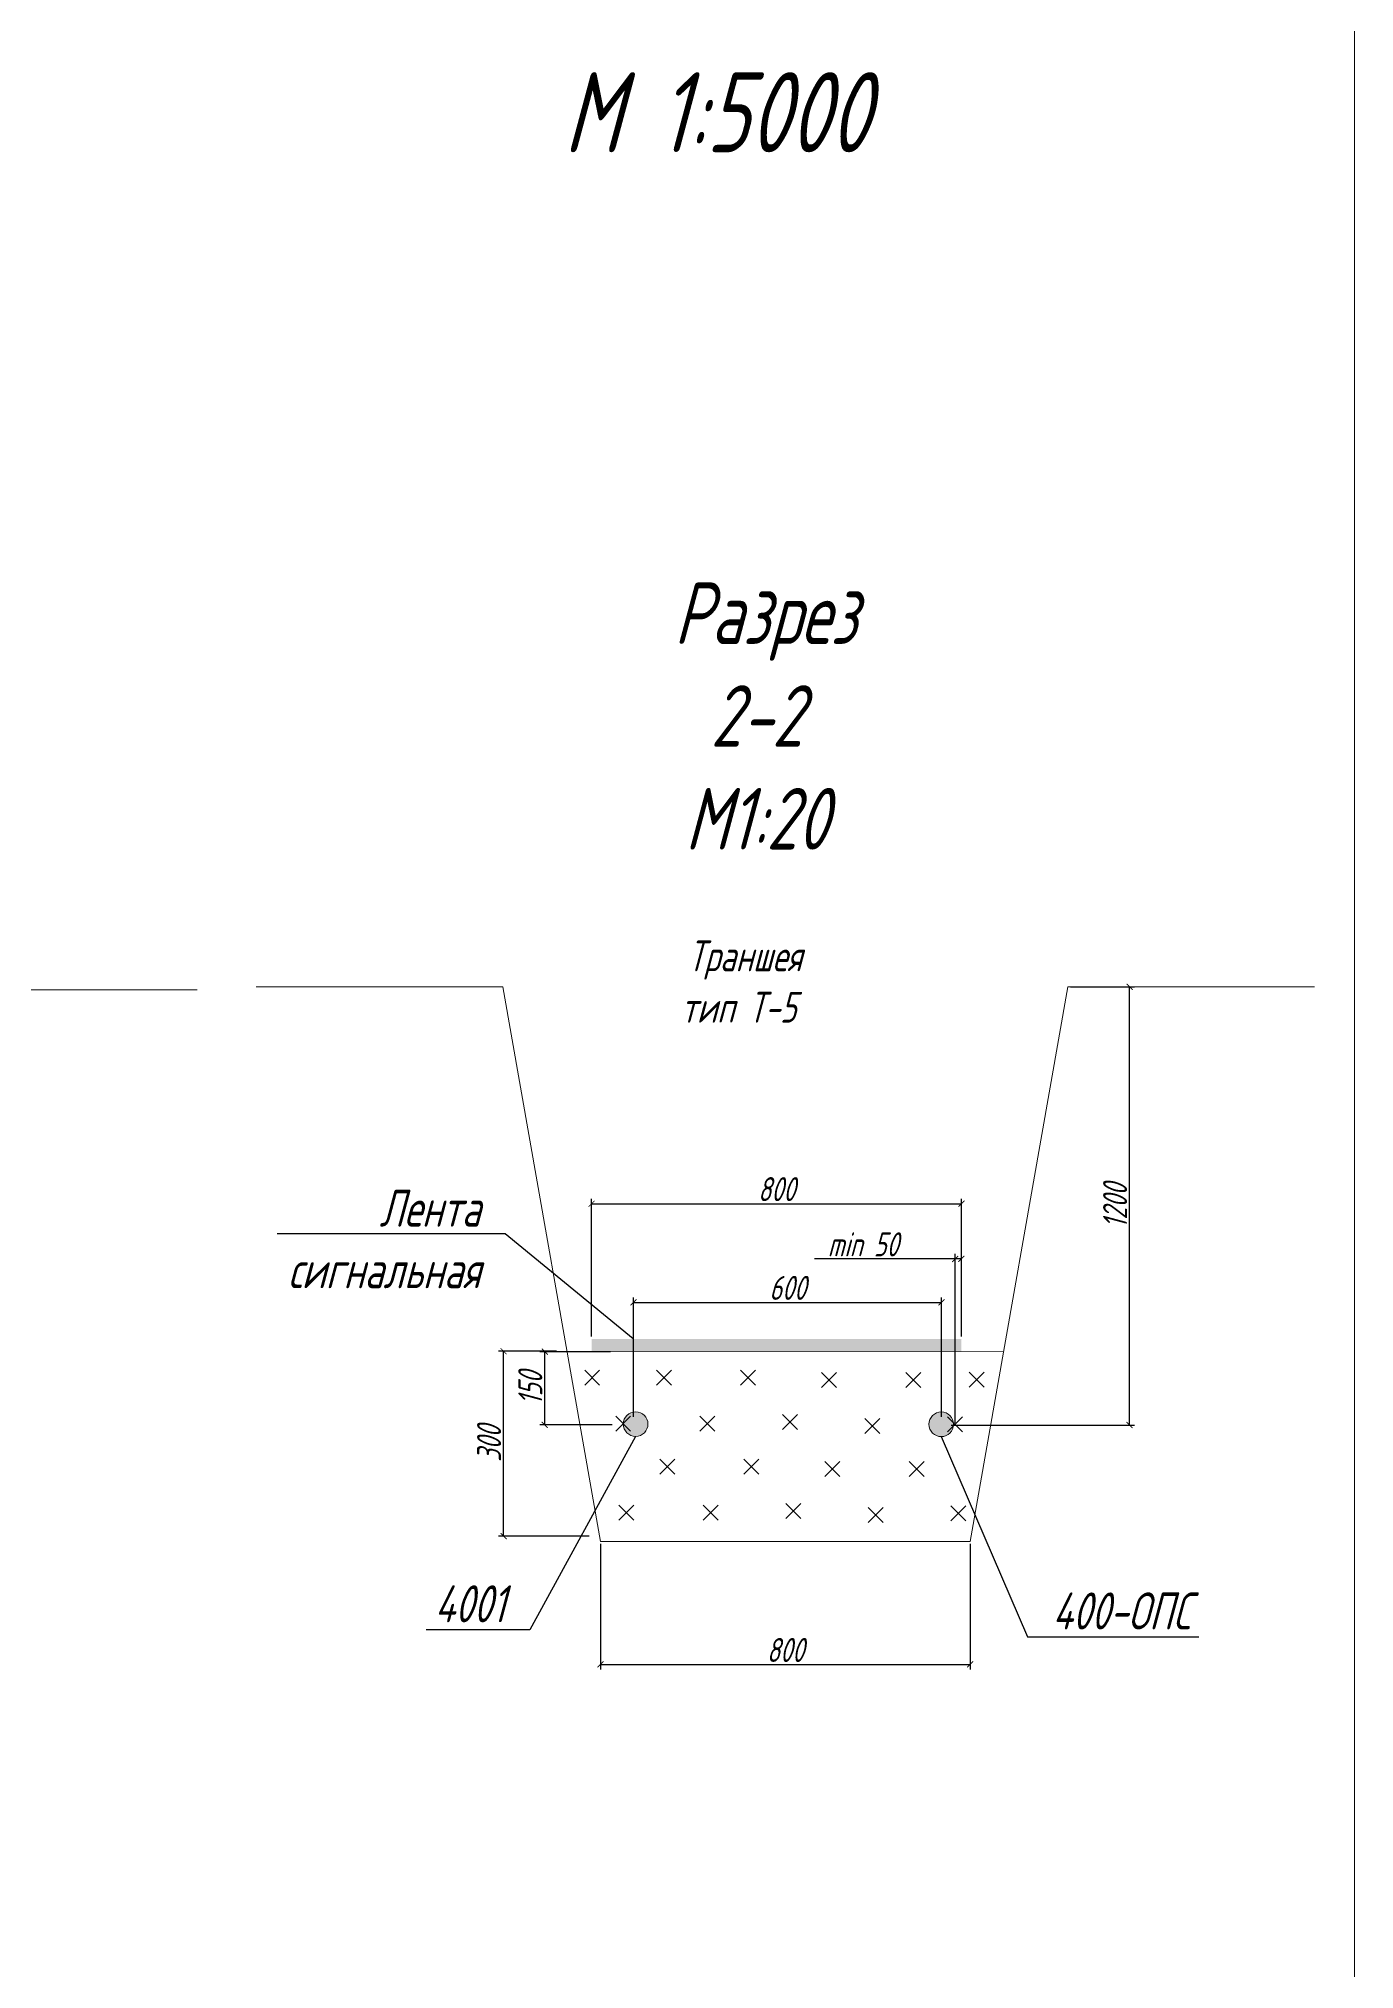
# Model space of a CAD drawing. Header units: millimetres. Extents: x 13096 to 18634, y -492 to 9335.
# Drawn here: x 17228 to 17556.9, y 1698.8 to 2181.3 of the extents above; entities that cross this region are included whole.
import ezdxf
from ezdxf import colors
from ezdxf.entities.mleader import LeaderData, LeaderLine
from ezdxf.enums import TextEntityAlignment as Align
from ezdxf.math import Vec2, Vec3

# ---------------------------------------------------------------- set-up
doc = ezdxf.new("R2010")
doc.units = ezdxf.units.MM
doc.layers.get('Defpoints').update_dxf_attribs({"color": 33})
for name, color, linetype, lineweight in [('Линия выноска', 137, 'Continuous', 20), ('Размерная', 4, 'Continuous', 25), ('Рамка толстая', 7, 'Continuous', 60), ('Строительный', 251, 'Continuous', 13), ('текст', 7, 'Continuous', 25), ('Элемент эл. схем', 7, 'Continuous', 35)]:
    doc.layers.add(name, color=color, linetype=linetype, lineweight=lineweight)
doc.styles.add('Simplex', font='simplex.shx', dxfattribs={"width": 0.7, "oblique": 15})
doc.dimstyles.new('Simplex', dxfattribs={"dimtxt": 2.5, "dimasz": 2.5, "dimexe": 1.25, "dimexo": 0.625, "dimtad": 1, "dimtxsty": 'Simplex', "dimcen": 2.5, "dimclrt": 2, "dimadec": 0, "dimazin": 0, "dimtfac": 1, "dimtmove": 0, "dimatfit": 3, "dimfxl": 1, "dimarcsym": 0})

# ---------------------------------------------------------------- blocks, each defined once
blk = doc.blocks.new('_ArchTick')
at = {"color": 0, "linetype": 'ByBlock', "const_width": 0.15}
blk.add_lwpolyline([(-0.5, -0.5), (0.5, 0.5)], dxfattribs=at)
blk = doc.blocks.new('*D177')
at = {"layer": 'Defpoints', "color": 0, "lineweight": 80, "transparency": 16777216}
for p in [(17485.27, 1944.34), (17500.67, 1944.34), (17455.49, 1834.81)]:
    blk.add_point(p, dxfattribs=at)
at = {"layer": 'Размерная', "color": 0, "lineweight": -2, "transparency": 16777216}
for p, q in [((17485.9, 1944.34), (17501.92, 1944.34)), ((17500.67, 1834.81), (17500.67, 1944.34)), ((17456.11, 1834.81), (17501.92, 1834.81))]:
    blk.add_line(p, q, dxfattribs=at)
at = {"layer": 'Размерная', "color": 0, "lineweight": -2, "transparency": 16777216, "xscale": 1.5, "yscale": 1.5, "zscale": 1.5}
for p, rotation in [((17500.67, 1944.34), 90), ((17500.67, 1834.81), 270)]:
    blk.add_blockref('_ArchTick', p, dxfattribs=dict(at, rotation=rotation))
at = {"layer": 'Размерная', "color": 2, "lineweight": 20, "transparency": 16777216, "insert": (17497.05, 1889.57), "char_height": 2, "attachment_point": 5, "rotation": 90, "style": 'Simplex'}
blk.add_mtext('{\\H3x;1200}', dxfattribs=at)
blk = doc.blocks.new('*D178')
at = {"layer": 'Defpoints', "color": 0, "lineweight": 80, "transparency": 16777216}
for p in [(17368.43, 1805.74), (17460.83, 1805.74), (17460.83, 1774.99)]:
    blk.add_point(p, dxfattribs=at)
at = {"layer": 'Размерная', "color": 0, "lineweight": -2, "transparency": 16777216}
for p, q in [((17368.43, 1805.11), (17368.43, 1773.74)), ((17460.83, 1805.11), (17460.83, 1773.74)), ((17368.43, 1774.99), (17460.83, 1774.99))]:
    blk.add_line(p, q, dxfattribs=at)
at = {"layer": 'Размерная', "color": 0, "lineweight": -2, "transparency": 16777216, "xscale": 1.5, "yscale": 1.5, "zscale": 1.5, "rotation": 180}
blk.add_blockref('_ArchTick', (17368.43, 1774.99), dxfattribs=at)
at = {"layer": 'Размерная', "color": 0, "lineweight": -2, "transparency": 16777216, "xscale": 1.5, "yscale": 1.5, "zscale": 1.5}
blk.add_blockref('_ArchTick', (17460.83, 1774.99), dxfattribs=at)
at = {"layer": 'Размерная', "color": 2, "lineweight": 20, "transparency": 16777216, "insert": (17414.63, 1778.61), "char_height": 2, "attachment_point": 5, "style": 'Simplex'}
blk.add_mtext('{\\H3x;800}', dxfattribs=at)
blk = doc.blocks.new('_None')
blk = doc.blocks.new('*D184')
at = {"layer": 'Defpoints', "color": 0, "lineweight": 80, "transparency": 16777216}
for p in [(17453.69, 1865.48), (17376.69, 1836.24), (17453.69, 1836.24)]:
    blk.add_point(p, dxfattribs=at)
at = {"layer": 'Размерная', "color": 0, "lineweight": -2, "transparency": 16777216}
for p, q in [((17376.69, 1836.86), (17376.69, 1866.73)), ((17376.69, 1865.48), (17453.69, 1865.48)), ((17453.69, 1836.86), (17453.69, 1866.73))]:
    blk.add_line(p, q, dxfattribs=at)
at = {"layer": 'Размерная', "color": 0, "lineweight": -2, "transparency": 16777216, "xscale": 1.5, "yscale": 1.5, "zscale": 1.5, "rotation": 180}
blk.add_blockref('_ArchTick', (17376.69, 1865.48), dxfattribs=at)
at = {"layer": 'Размерная', "color": 0, "lineweight": -2, "transparency": 16777216, "xscale": 1.5, "yscale": 1.5, "zscale": 1.5}
blk.add_blockref('_ArchTick', (17453.69, 1865.48), dxfattribs=at)
at = {"layer": 'Размерная', "color": 2, "lineweight": 20, "transparency": 16777216, "insert": (17415.19, 1869.1), "char_height": 2, "attachment_point": 5, "style": 'Simplex'}
blk.add_mtext('{\\H3x;600}', dxfattribs=at)
blk = doc.blocks.new('*D185')
at = {"layer": 'Defpoints', "color": 0, "lineweight": 80, "transparency": 16777216}
for p in [(17354.51, 1853.14), (17371.55, 1853.14), (17371.96, 1834.87)]:
    blk.add_point(p, dxfattribs=at)
at = {"layer": 'Размерная', "color": 0, "lineweight": -2, "transparency": 16777216}
for p, q in [((17370.93, 1853.14), (17353.26, 1853.14)), ((17354.51, 1834.87), (17354.51, 1853.14)), ((17371.33, 1834.87), (17353.26, 1834.87))]:
    blk.add_line(p, q, dxfattribs=at)
at = {"layer": 'Размерная', "color": 0, "lineweight": -2, "transparency": 16777216, "xscale": 1.5, "yscale": 1.5, "zscale": 1.5}
for p, rotation in [((17354.51, 1853.14), 90), ((17354.51, 1834.87), 270)]:
    blk.add_blockref('_ArchTick', p, dxfattribs=dict(at, rotation=rotation))
at = {"layer": 'Размерная', "color": 2, "lineweight": 20, "transparency": 16777216, "insert": (17350.89, 1844.01), "char_height": 2, "attachment_point": 5, "rotation": 90, "style": 'Simplex'}
blk.add_mtext('{\\H3x;150}', dxfattribs=at)
blk = doc.blocks.new('*D191')
at = {"layer": 'Defpoints', "color": 0, "lineweight": 80, "transparency": 16777216}
for p in [(17344.22, 1853.26), (17358.08, 1853.26), (17366.23, 1807.06)]:
    blk.add_point(p, dxfattribs=at)
at = {"layer": 'Размерная', "color": 0, "lineweight": -2, "transparency": 16777216}
for p, q in [((17357.46, 1853.26), (17342.97, 1853.26)), ((17344.22, 1807.06), (17344.22, 1853.26)), ((17365.6, 1807.06), (17342.97, 1807.06))]:
    blk.add_line(p, q, dxfattribs=at)
at = {"layer": 'Размерная', "color": 0, "lineweight": -2, "transparency": 16777216, "xscale": 1.5, "yscale": 1.5, "zscale": 1.5}
for p, rotation in [((17344.22, 1853.26), 90), ((17344.22, 1807.06), 270)]:
    blk.add_blockref('_ArchTick', p, dxfattribs=dict(at, rotation=rotation))
at = {"layer": 'Размерная', "color": 2, "lineweight": 20, "transparency": 16777216, "insert": (17340.59, 1830.16), "char_height": 2, "attachment_point": 5, "rotation": 90, "style": 'Simplex'}
blk.add_mtext('{\\H3x;300}', dxfattribs=at)
blk = doc.blocks.new('*D192')
at = {"layer": 'Defpoints', "color": 0, "lineweight": 80, "transparency": 16777216}
for p in [(17458.63, 1876.34), (17458.63, 1856.34), (17457.09, 1834.78)]:
    blk.add_point(p, dxfattribs=at)
at = {"layer": 'Размерная', "color": 0, "lineweight": -2, "transparency": 16777216}
for p, q in [((17457.09, 1835.41), (17457.09, 1877.59)), ((17458.63, 1856.97), (17458.63, 1877.59)), ((17457.09, 1876.34), (17421.89, 1876.34)), ((17458.63, 1876.34), (17457.09, 1876.34))]:
    blk.add_line(p, q, dxfattribs=at)
at = {"layer": 'Размерная', "color": 0, "lineweight": -2, "transparency": 16777216, "xscale": 1.5, "yscale": 1.5, "zscale": 1.5, "rotation": 180}
blk.add_blockref('_ArchTick', (17457.09, 1876.34), dxfattribs=at)
at = {"layer": 'Размерная', "color": 0, "lineweight": -2, "transparency": 16777216, "xscale": 1.5, "yscale": 1.5, "zscale": 1.5}
blk.add_blockref('_ArchTick', (17458.63, 1876.34), dxfattribs=at)
at = {"layer": 'Размерная', "color": 2, "lineweight": 20, "transparency": 16777216, "insert": (17434.06, 1879.97), "char_height": 2, "attachment_point": 5, "style": 'Simplex'}
blk.add_mtext('{\\H3x;min 50}', dxfattribs=at)
blk = doc.blocks.new('*D193')
at = {"layer": 'Defpoints', "color": 0, "lineweight": 80, "transparency": 16777216}
for p in [(17458.63, 1890.14), (17366.23, 1856.34), (17458.63, 1856.34)]:
    blk.add_point(p, dxfattribs=at)
at = {"layer": 'Размерная', "color": 0, "lineweight": -2, "transparency": 16777216}
for p, q in [((17366.23, 1856.97), (17366.23, 1891.39)), ((17366.23, 1890.14), (17458.63, 1890.14)), ((17458.63, 1856.97), (17458.63, 1891.39))]:
    blk.add_line(p, q, dxfattribs=at)
at = {"layer": 'Размерная', "color": 0, "lineweight": -2, "transparency": 16777216, "xscale": 1.5, "yscale": 1.5, "zscale": 1.5, "rotation": 180}
blk.add_blockref('_ArchTick', (17366.23, 1890.14), dxfattribs=at)
at = {"layer": 'Размерная', "color": 0, "lineweight": -2, "transparency": 16777216, "xscale": 1.5, "yscale": 1.5, "zscale": 1.5}
blk.add_blockref('_ArchTick', (17458.63, 1890.14), dxfattribs=at)
at = {"layer": 'Размерная', "color": 2, "lineweight": 20, "transparency": 16777216, "insert": (17412.43, 1893.77), "char_height": 2, "attachment_point": 5, "style": 'Simplex'}
blk.add_mtext('{\\H3x;800}', dxfattribs=at)

msp = doc.modelspace()

# ---------------------------------------------------------------- hatches: boundary and pattern name
at = {"layer": 'Элемент эл. схем', "lineweight": 20, "true_color": 0x000000}
for points in [[(17458.62825, 1853.26136), (17458.62825, 1856.34136), (17366.22825, 1856.34136), (17366.22825, 1853.26136)], [(17380.30182, 1835.05741, 1), (17374.14182, 1835.05741, 1)], [(17456.67671, 1835.0075, 1), (17450.51671, 1835.0075, 1)]]:
    msp.add_hatch(color=18, dxfattribs=at).paths.add_polyline_path(points)

# ---------------------------------------------------------------- linework, layer by layer
at = {"layer": 'Рамка толстая', "color": 18, "lineweight": 20, "true_color": 0x000000}
msp.add_line((17556.85514, 2235.04559), (17556.85514, 901.92059), dxfattribs=at)
at = {"layer": 'Строительный', "color": 18, "lineweight": 20, "true_color": 0x000000}
for p, q in [((17364.482, 1848.51123), (17368.22401, 1844.76922)), ((17368.22401, 1848.51123), (17364.482, 1844.76922)), ((17382.43536, 1848.52879), (17386.17737, 1844.78678)), ((17386.17737, 1848.52879), (17382.43536, 1844.78678)), ((17403.46982, 1848.52879), (17407.21183, 1844.78678)), ((17407.21183, 1848.52879), (17403.46982, 1844.78678)), ((17423.69026, 1847.97198), (17427.43227, 1844.22998)), ((17427.43227, 1847.97198), (17423.69026, 1844.22998)), ((17444.72472, 1847.97198), (17448.46673, 1844.22998)), ((17448.46673, 1847.97198), (17444.72472, 1844.22998)), ((17460.58207, 1847.99522), (17464.32408, 1844.25321)), ((17464.32408, 1847.99522), (17460.58207, 1844.25321)), ((17372.232, 1837.02723), (17375.97401, 1833.28522)), ((17375.97401, 1837.02723), (17372.232, 1833.28522)), ((17393.26646, 1837.02723), (17397.00847, 1833.28522)), ((17397.00847, 1837.02723), (17393.26646, 1833.28522)), ((17413.89638, 1837.43122), (17417.63839, 1833.68921)), ((17417.63839, 1837.43122), (17413.89638, 1833.68921)), ((17434.52136, 1836.47042), (17438.26337, 1832.72842)), ((17438.26337, 1836.47042), (17434.52136, 1832.72842)), ((17455.15128, 1836.87442), (17458.89329, 1833.13241)), ((17458.89329, 1836.87442), (17455.15128, 1833.13241)), ((17383.26373, 1826.28736), (17387.00574, 1822.54535)), ((17387.00574, 1826.28736), (17383.26373, 1822.54535)), ((17404.29819, 1826.28736), (17408.0402, 1822.54535)), ((17408.0402, 1826.28736), (17404.29819, 1822.54535)), ((17424.51864, 1825.73055), (17428.26064, 1821.98854)), ((17428.26064, 1825.73055), (17424.51864, 1821.98854)), ((17445.55309, 1825.73055), (17449.2951, 1821.98854)), ((17449.2951, 1825.73055), (17445.55309, 1821.98854)), ((17373.06037, 1814.7858), (17376.80238, 1811.04379)), ((17376.80238, 1814.7858), (17373.06037, 1811.04379)), ((17394.09483, 1814.7858), (17397.83684, 1811.04379)), ((17397.83684, 1814.7858), (17394.09483, 1811.04379)), ((17414.72475, 1815.18979), (17418.46676, 1811.44778)), ((17418.46676, 1815.18979), (17414.72475, 1811.44778)), ((17435.34973, 1814.22899), (17439.09174, 1810.48699)), ((17439.09174, 1814.22899), (17435.34973, 1810.48699)), ((17455.97965, 1814.63299), (17459.72166, 1810.89098)), ((17459.72166, 1814.63299), (17455.97965, 1810.89098))]:
    msp.add_line(p, q, dxfattribs=at)
at = {"layer": 'Элемент эл. схем', "color": 18, "lineweight": 20, "true_color": 0x000000}
for p, q in [((17267.59977, 1943.56759), (17205.99977, 1943.56759)), ((17282.39557, 1944.33614), (17343.99557, 1944.33614)), ((17368.43449, 1805.73614), (17343.99557, 1944.33614)), ((17460.83449, 1805.73614), (17485.27341, 1944.33614)), ((17546.87341, 1944.33614), (17485.27341, 1944.33614)), ((17360.14949, 1853.16176), (17469.16724, 1853.13253)), ((17368.43449, 1805.73614), (17460.83449, 1805.73614))]:
    msp.add_line(p, q, dxfattribs=at)
for centre in [(17377.22182, 1835.05741), (17453.59671, 1835.0075)]:
    msp.add_circle(centre, 3.08, dxfattribs=at)

# ---------------------------------------------------------------- texts
at = {"layer": 'текст', "color": 18, "lineweight": 20, "true_color": 0x000000, "style": 'Simplex', "oblique": 15, "width": 0.7}
msp.add_text('М 1:5000', height=20, dxfattribs=at).set_placement((17397.3178, 2152.89898), align=Align.CENTER)
at = {"layer": 'текст', "color": 18, "lineweight": 20, "true_color": 0x000000, "attachment_point": 1, "style": 'Simplex'}
for s, width, insert, char_height in [('\\pi16.957;Разрез \\P\\pi26.121;2-2\\P\\pi19.704;М1:20', 85.8694283, (17369.82379, 2045.38284), 15.4), ('\\pi6.3336;Траншея\\P\\pi4.5781;тип Т-5', 45.8694283, (17384.00036, 1955.91255), 7.7)]:
    msp.add_mtext_dynamic_manual_height_columns(s, width=width, gutter_width=12.5, heights=[0], dxfattribs=dict(at, insert=insert, char_height=char_height))

# ---------------------------------------------------------------- dimensions: what is measured, and where the dimension line sits
at = {"layer": 'Размерная', "color": 18, "lineweight": 20, "true_color": 0x000000}
for base, p1, p2, text, picture, middle in [((17500.67341, 1944.33614), (17455.48881, 1834.81252), (17485.27341, 1944.33614), '{\\H3x;1200}', '*D177', (17497.04841, 1889.57433)), ((17344.21691, 1853.26136), (17366.22825, 1807.06136), (17358.08194, 1853.26136), '{\\H3x;300}', '*D191', (17340.59191, 1830.16136)), ((17354.51288, 1853.13948), (17371.95788, 1834.87177), (17371.55497, 1853.13948), '{\\H3x;150}', '*D185', (17350.88788, 1844.00563))]:
    dim = msp.add_linear_dim(base=base, p1=p1, p2=p2, angle=90, text=text, dimstyle='Simplex', override={"dimtxt": 2, "dimasz": 1.5, "dimlfac": 20, "dimrnd": 1, "dimtxsty": 'Simplex', "dimblk1": 'ArchTick', "dimblk2": 'ArchTick', "dimsah": 1}, dxfattribs=at)
    dim.commit()
    dim.dimension.update_dxf_attribs({"geometry": picture, "text_midpoint": middle})
for base, p1, p2, text, picture, middle in [((17458.62825, 1890.14356), (17366.22825, 1856.34136), (17458.62825, 1856.34136), '{\\H3x;800}', '*D193', (17412.42825, 1893.76856)), ((17453.68521, 1865.47909), (17376.68521, 1836.23788), (17453.68521, 1836.23788), '{\\H3x;600}', '*D184', (17415.18521, 1869.10409)), ((17460.83449, 1774.98875), (17368.43449, 1805.73614), (17460.83449, 1805.73614), '{\\H3x;800}', '*D178', (17414.63449, 1778.61375))]:
    dim = msp.add_linear_dim(base=base, p1=p1, p2=p2, text=text, dimstyle='Simplex', override={"dimtxt": 2, "dimasz": 1.5, "dimlfac": 20, "dimrnd": 1, "dimtxsty": 'Simplex', "dimblk1": 'ArchTick', "dimblk2": 'ArchTick', "dimsah": 1}, dxfattribs=at)
    dim.commit()
    dim.dimension.update_dxf_attribs({"geometry": picture, "text_midpoint": middle})
dim = msp.add_linear_dim(base=(17458.62825, 1876.34258), p1=(17457.08825, 1834.78136), p2=(17458.62825, 1856.34136), text='{\\H3x;min 50}', dimstyle='Simplex', override={"dimtxt": 2, "dimasz": 1.5, "dimlfac": 20, "dimrnd": 1, "dimtxsty": 'Simplex', "dimblk1": 'ArchTick', "dimblk2": 'ArchTick', "dimsah": 1}, dxfattribs=at)
dim.commit()
dim.dimension.update_dxf_attribs({"geometry": '*D192', "text_midpoint": (17434.06449, 1876.34258), "dimtype": 160})

# ---------------------------------------------------------------- leaders
at = {"layer": 'Линия выноска', "color": 18, "lineweight": 20, "true_color": 0x000000}
ml = msp.add_multileader_mtext('Standard', dxfattribs=at)
ml.set_content('Лента\\Pсигнальная', color=2, style='Simplex')
ml.set_leader_properties()
ml.set_arrow_properties(name='NONE')
ml.build(insert=Vec2(0, 0))
ml.multileader.update_dxf_attribs({"text_left_attachment_type": 6, "text_right_attachment_type": 6, "dogleg_length": 0, "arrow_head_size": 12.32})
ctx = ml.context
ctx.base_point, ctx.char_height, ctx.arrow_head_size, ctx.landing_gap_size, ctx.plane_origin = Vec3(17277.37162, 1882.56584), 9.24, 12.32, 6.16, Vec3(17033.93297, 1828.10946)
ctx.left_attachment, ctx.right_attachment, ctx.text_align_type = 6, 6, 2
notes = []
notes.append((ctx, [(1, (1, 1, 0), (17344.58049, 1882.56584), (-1, 0), 0, [(0, [(17376.58528, 1856.34136)], 0, [])])]))
ctx.mtext.insert, ctx.mtext.alignment, ctx.mtext.flow_direction = Vec3(17338.42049, 1893.65384), 3, 5
ml = msp.add_multileader_mtext('Standard', dxfattribs=at)
ml.set_content('4001', color=2, style='Simplex')
ml.set_leader_properties()
ml.set_arrow_properties(name='NONE')
ml.build(insert=Vec2(0, 0))
ml.multileader.update_dxf_attribs({"text_left_attachment_type": 6, "text_right_attachment_type": 6, "dogleg_length": 0, "arrow_head_size": 12.32})
ctx = ml.context
ctx.base_point, ctx.char_height, ctx.arrow_head_size, ctx.landing_gap_size, ctx.plane_origin = Vec3(17316.81044, 1783.67597), 9.24, 12.32, 6.16, Vec3(17112.82307, 1728.0349)
ctx.left_attachment, ctx.right_attachment, ctx.text_align_type = 6, 6, 2
notes.append((ctx, [(1, (1, 1, 0), (17350.80101, 1783.67597), (-1, 0), 0, [(0, [(17377.22182, 1831.97741)], 0, [])])]))
ctx.mtext.insert, ctx.mtext.alignment, ctx.mtext.flow_direction = Vec3(17344.64101, 1794.76397), 3, 5
ml = msp.add_multileader_mtext('Standard', dxfattribs=at)
ml.set_content('400-ОПС', color=2, style='Simplex')
ml.set_leader_properties()
ml.set_arrow_properties(name='NONE')
ml.build(insert=Vec2(0, 0))
ml.multileader.update_dxf_attribs({"text_left_attachment_type": 6, "text_right_attachment_type": 6, "dogleg_length": 0, "arrow_head_size": 12.32})
ctx = ml.context
ctx.base_point, ctx.char_height, ctx.arrow_head_size, ctx.landing_gap_size, ctx.plane_origin = Vec3(17475.19396, 1781.89341), 9.24, 12.32, 6.16, Vec3(17189.19796, 1727.985)
ctx.left_attachment, ctx.right_attachment = 6, 6
notes.append((ctx, [(0, (1, 1, 0), (17475.19396, 1781.89341), (1, 0), 0, [(0, [(17453.59671, 1831.9275)], 0, [])])]))
ctx.mtext.insert, ctx.mtext.flow_direction = Vec3(17481.35396, 1792.98141), 5
for ctx, leaders in notes:
    for number, flags, end, landing, length, lines in leaders:
        leader = LeaderData()
        leader.index, (leader.has_last_leader_line, leader.has_dogleg_vector, leader.attachment_direction) = number, flags
        leader.last_leader_point, leader.dogleg_vector, leader.dogleg_length = Vec3(end), Vec3(landing), length
        for number, points, colour, breaks in lines:
            line = LeaderLine()
            line.index, line.vertices, line.color, line.breaks = number, Vec3.list(points), colors.encode_raw_color(colour), breaks
            leader.lines.append(line)
        ctx.leaders.append(leader)

doc.saveas('drawing.dxf')
